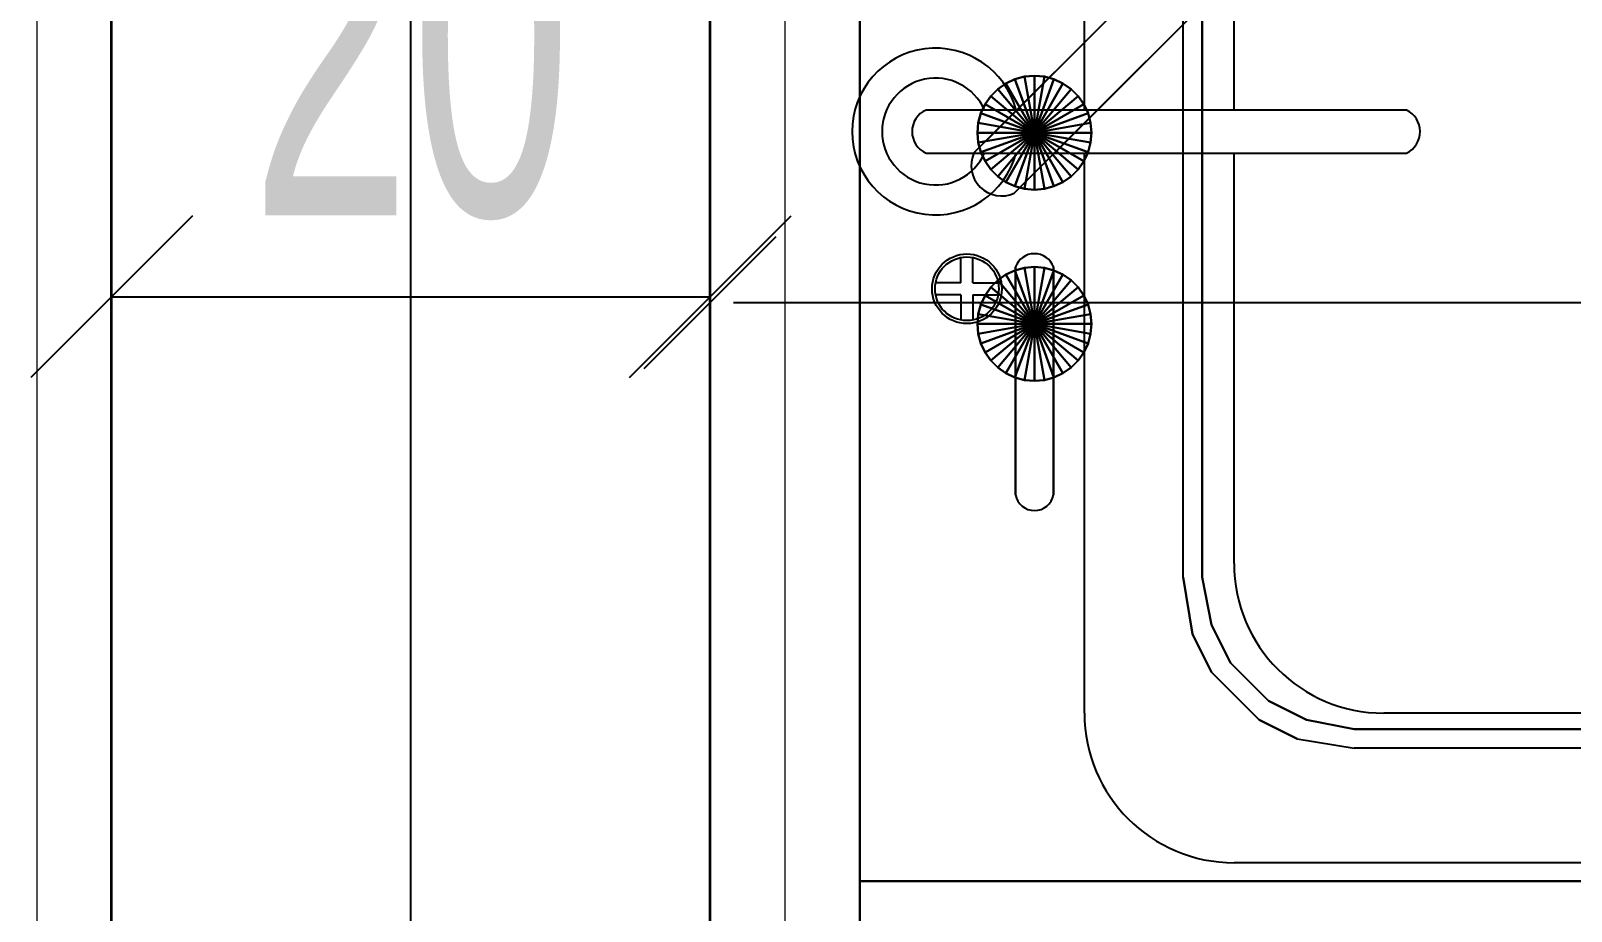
# Model space of a CAD drawing. Header units: inches. Extents: x -7543 to -822, y 102837 to 190349.
# Drawn here: x -834.0533 to -834.04301, y 102837.0138 to 102837.01969 of the extents above; entities that cross this region are included whole.
import ezdxf

# ---------------------------------------------------------------- set-up
doc = ezdxf.new("R2010")
doc.units = ezdxf.units.IN
doc.header["$MEASUREMENT"] = 0
doc.linetypes.add('__ZG_T_P__9', pattern=[22, 1, -10, 1, -10])
doc.linetypes.add('DASHDOTX2', pattern=[2, 1, -0.5, 0, -0.5])
doc.layers.get('0').update_dxf_attribs({"lineweight": 25})
doc.layers.get('Defpoints').update_dxf_attribs({"lineweight": 25})
for name, color, linetype, lineweight in [('AKS', 1, 'Continuous', 25), ('ICOL', 55, 'Continuous', 25), ('İZ DÜŞÜM', 253, 'Continuous', 20), ('SIVA', 150, 'Continuous', 15)]:
    doc.layers.add(name, color=color, linetype=linetype, lineweight=lineweight)
doc.layers.add('DUVAR', color=7, linetype='Continuous', lineweight=35, true_color=0xfc4642)
doc.layers.add('TEFRİŞ', color=7, linetype='Continuous', lineweight=25, true_color=0x78462c)
doc.styles.add('OLCU', font='tromand.shx', dxfattribs={"width": 0.6, "height": 12})

# ---------------------------------------------------------------- blocks, each defined once
blk = doc.blocks.new('D')
at = {"layer": 'ICOL'}
for p, q in [((2.828427124746668, 2.828427124748032), (-2.82842712474303, -2.828427124744394)), ((0, 3.000000000002046), (0, -25))]:
    blk.add_line(p, q, dxfattribs=at)
blk = doc.blocks.new('_Oblique')
at = {"color": 0, "linetype": 'ByBlock', "lineweight": -2}
blk.add_line((-0.5, -0.5), (0.5, 0.5), dxfattribs=at)

msp = doc.modelspace()

# ---------------------------------------------------------------- linework, layer by layer
at = {"layer": 'AKS', "linetype": 'DASHDOTX2', "ltscale": 10}
msp.add_line((-834.0507611994152, 102836.7345203941), (-834.0507611994152, 102837.2416375468), dxfattribs=at)
at = {"layer": 'Defpoints', "color": 6}
msp.add_line((-834.0527611648581, 102837.1276839999), (-834.0527611648581, 102836.7776839999), dxfattribs=at)
at = {"layer": 'Defpoints', "color": 3}
msp.add_line((-834.0487611994156, 102836.9756839999), (-834.0487611994156, 102837.053184434), dxfattribs=at)
at = {"layer": 'DUVAR'}
for p, q in [((-834.052761199416, 102836.9756839999), (-834.0527611648577, 102837.0936839998)), ((-834.0487611994156, 102836.9756839999), (-834.0487611994156, 102837.053184434))]:
    msp.add_line(p, q, dxfattribs=at)
at = {"layer": 'ICOL'}
for p, q in [((-834.0462611994157, 102837.0191604804), (-834.0462611994157, 102837.0231287932)), ((-834.0452611994157, 102837.0191604804), (-834.0452611994157, 102837.0221287932)), ((-834.0441093049781, 102837.0191604804), (-834.0473192686252, 102837.0191604804)), ((-834.0473192686252, 102837.0188724689), (-834.0472911591853, 102837.0188724689)), ((-834.0472911591853, 102837.0188724689), (-834.0441093049781, 102837.0188724689)), ((-834.0462611994157, 102837.0151287932), (-834.0462611994157, 102837.0188724689)), ((-834.0452611994157, 102837.0161287932), (-834.0452611994157, 102837.0188724689)), ((-834.0470864614715, 102837.0180054531), (-834.0470864614715, 102837.0181783457)), ((-834.0470064614715, 102837.0180054531), (-834.0470064614715, 102837.0181783457)), ((-834.0470864614715, 102837.0180054531), (-834.0472593540819, 102837.0180054531)), ((-834.0470064614715, 102837.0180054531), (-834.0468335688611, 102837.0180054531)), ((-834.0527611994156, 102837.0179124275), (-834.0487611994156, 102837.0179124275)), ((-834.0486051994156, 102837.01787357), (-833.8444171994153, 102837.01787357)), ((-834.0470864614715, 102837.0179254531), (-834.0472593540819, 102837.0179254531)), ((-834.0470864614715, 102837.0179254531), (-834.0470864614715, 102837.0177525605)), ((-834.0470064614715, 102837.0179254531), (-834.0468335688611, 102837.0179254531)), ((-834.0470064614715, 102837.0179254531), (-834.0470064614715, 102837.0177525605)), ((-834.0407611994157, 102837.0151287932), (-834.0442611994156, 102837.0151287932)), ((-834.0397611994156, 102837.0141287932), (-834.0452611994157, 102837.0141287932))]:
    msp.add_line(p, q, dxfattribs=at)
at = {"layer": 'ICOL', "color": 53}
for p, q in [((-834.0527611994156, 102837.0148077694), (-834.0527611994156, 102837.0187524275)), ((-834.0487611994156, 102837.0148077694), (-834.0487611994156, 102837.0187524275))]:
    msp.add_line(p, q, dxfattribs=at)
at = {"layer": 'ICOL'}
for radius in [0.0002328926104400307, 0.0002128926104400307]:
    msp.add_circle((-834.0470464614715, 102837.0179654531), radius, dxfattribs=at)
for centre, radius, start, end in [((-834.0472559256989, 102837.0190164746), 0.0005573212640507711, 14.97450604901341, 345.0254939509866), ((-834.0472559256989, 102837.0190164746), 0.0003573212640507711, 23.76680709013854, 336.2331929098614), ((-834.0472559256989, 102837.0190164746), 0.0001573212640507711, 113.7429605390384, 246.2570394609616), ((-834.0441790728923, 102837.0190164746), 0.0001600162981887778, 295.8492641893041, 64.15073580835117), ((-834.0442611994156, 102837.0161287932), 0.001, 180, 270), ((-834.0452611994156, 102837.0151287932), 0.001, 180, 270)]:
    msp.add_arc(centre, radius, start, end, dxfattribs=at)
at = {"layer": 'İZ DÜŞÜM', "linetype": '__ZG_T_P__9'}
for p, q in [((-834.052761199414, 102837.1276839999), (-834.052761199414, 102836.7776839999)), ((-834.0527611994144, 102837.1276839999), (-834.0527611994144, 102836.7776839999))]:
    msp.add_line(p, q, dxfattribs=at)
at = {"layer": 'SIVA'}
for p, q in [((-834.0532611994159, 102837.0981838212), (-834.0532611994159, 102836.9701839999)), ((-834.048261199416, 102836.9761838212), (-834.048261199416, 102837.052684434))]:
    msp.add_line(p, q, dxfattribs=at)
at = {"layer": 'TEFRİŞ'}
for p, q in [((-834.0456021994156, 102837.0160365963, -0.004190999999999999), (-834.0456021994156, 102837.0219725963, -0.004190999999999999)), ((-834.0456021994156, 102837.0160365963, -0.004190999999999999), (-834.0455386994156, 102837.0156555963, -0.004190999999999999)), ((-834.0454751994156, 102837.0160365963, -0.004190999999999999), (-834.0454116994156, 102837.0157190963, -0.004190999999999999)), ((-834.0454116994156, 102837.0157190963, -0.004190999999999999), (-834.0452846994157, 102837.0154650963, -0.004190999999999999)), ((-834.0455386994156, 102837.0156555963, -0.004190999999999999), (-834.0454116994156, 102837.0154015963, -0.004190999999999999)), ((-834.0452846994157, 102837.0154650963, -0.004190999999999999), (-834.0450306994156, 102837.0152110963, -0.004190999999999999)), ((-834.0454116994156, 102837.0154015963, -0.004190999999999999), (-834.0450941994156, 102837.0150840963, -0.004190999999999999)), ((-834.0450306994156, 102837.0152110963, -0.004190999999999999), (-834.0447766994156, 102837.0150840963, -0.004190999999999999)), ((-834.0450941994156, 102837.0150840963, -0.004190999999999999), (-834.0448401994156, 102837.0149570963, -0.004190999999999999)), ((-834.0447766994156, 102837.0150840963, -0.004190999999999999), (-834.0444591994157, 102837.0150205963, -0.004190999999999999)), ((-834.0448401994156, 102837.0149570963, -0.004190999999999999), (-834.0444591994157, 102837.0148935963, -0.004190999999999999))]:
    msp.add_line(p, q, dxfattribs=at)
for centre, radius, start, end in [((-834.0468142706925, 102837.018789525, 0.0005079999999999999), 0.0002033753728859917, 155.4898186755772, 294.5101812948126), ((-834.0465951994156, 102837.0180644427, 0.0007620000000000005), 0.000135471253029605, 20.36935995322395, 159.6306400467761), ((-834.0465951994156, 102837.0166124492, 0.0007620000000000005), 0.0001294089238967639, 191.0724330363186, 348.9275669636814)]:
    msp.add_arc(centre, radius, start, end, dxfattribs=at)
for points in [[(-834.0477611994156, 102837.0240045963, -0.000127000000000001), (-834.0477611994156, 102837.0140045963, -0.000127000000000001), (-834.0477611994156, 102837.0140045963), (-834.0477611994156, 102837.0240045963)], [(-834.0454751994156, 102837.0219725963, -0.004190999999999999), (-834.0454751994156, 102837.0160365963, -0.004190999999999999), (-834.0454751994156, 102837.0160365963, -0.000127000000000001), (-834.0454751994156, 102837.0219725963, -0.000127000000000001)], [(-834.0466400994156, 102837.0192330963, 0.00127), (-834.0468196994157, 102837.0190534963, 0.000889), (-834.0439909194156, 102837.0218822763, 0.000889), (-834.0439909194156, 102837.0218822763, 0.00127)], [(-834.0463706994157, 102837.0189636963, 0.00127), (-834.0465502994157, 102837.0187840963, 0.000889), (-834.0437215194156, 102837.0216128763, 0.000889), (-834.0437215194156, 102837.0216128763, 0.00127)], [(-834.0468196994157, 102837.0190534963, 0.000889), (-834.0464604994156, 102837.0194127163, 0.000889), (-834.0464604994156, 102837.0194127163, 0.0005079999999999999), (-834.0469993194156, 102837.0188738963, 0.0005079999999999999)], [(-834.0467254994156, 102837.0193666163), (-834.0466613594156, 102837.0193838163), (-834.0466613594156, 102837.0193838163, 0.0005079999999999999), (-834.0467254994156, 102837.0193666163, 0.0005079999999999999)], [(-834.0465951994156, 102837.0190085963), (-834.0467254994156, 102837.0193666163), (-834.0466613594156, 102837.0193838163), (-834.0465951994156, 102837.0190085963)], [(-834.0465951994156, 102837.0190085963, 0.0005079999999999999), (-834.0467254994156, 102837.0193666163, 0.0005079999999999999), (-834.0466613594156, 102837.0193838163, 0.0005079999999999999), (-834.0465951994156, 102837.0190085963, 0.0005079999999999999)], [(-834.0466613594156, 102837.0193838163), (-834.0465951994156, 102837.0193895963), (-834.0465951994156, 102837.0193895963, 0.0005079999999999999), (-834.0466613594156, 102837.0193838163, 0.0005079999999999999)], [(-834.0465951994156, 102837.0190085963), (-834.0466613594156, 102837.0193838163), (-834.0465951994156, 102837.0193895963), (-834.0465951994156, 102837.0190085963)], [(-834.0465951994156, 102837.0190085963, 0.0005079999999999999), (-834.0466613594156, 102837.0193838163, 0.0005079999999999999), (-834.0465951994156, 102837.0193895963, 0.0005079999999999999), (-834.0465951994156, 102837.0190085963, 0.0005079999999999999)], [(-834.0465951994156, 102837.0193895963), (-834.0465290394156, 102837.0193838163), (-834.0465290394156, 102837.0193838163, 0.0005079999999999999), (-834.0465951994156, 102837.0193895963, 0.0005079999999999999)], [(-834.0465951994156, 102837.0190085963), (-834.0465951994156, 102837.0193895963), (-834.0465290394156, 102837.0193838163), (-834.0465951994156, 102837.0190085963)], [(-834.0465951994156, 102837.0190085963, 0.0005079999999999999), (-834.0465951994156, 102837.0193895963, 0.0005079999999999999), (-834.0465290394156, 102837.0193838163, 0.0005079999999999999), (-834.0465951994156, 102837.0190085963, 0.0005079999999999999)], [(-834.0465951994156, 102837.0190085963), (-834.0465290394156, 102837.0193838163), (-834.0464648994157, 102837.0193666163), (-834.0465951994156, 102837.0190085963)], [(-834.0465951994156, 102837.0190085963, 0.0005079999999999999), (-834.0465290394156, 102837.0193838163, 0.0005079999999999999), (-834.0464648994157, 102837.0193666163, 0.0005079999999999999), (-834.0465951994156, 102837.0190085963, 0.0005079999999999999)], [(-834.0465290394156, 102837.0193838163), (-834.0464648994157, 102837.0193666163), (-834.0464648994157, 102837.0193666163, 0.0005079999999999999), (-834.0465290394156, 102837.0193838163, 0.0005079999999999999)], [(-834.0468870594157, 102837.0192534963), (-834.0468400994156, 102837.0193004563), (-834.0468400994156, 102837.0193004563, 0.0005079999999999999), (-834.0468870594157, 102837.0192534963, 0.0005079999999999999)], [(-834.0465951994156, 102837.0190085963), (-834.0468870594157, 102837.0192534963), (-834.0468400994156, 102837.0193004563), (-834.0465951994156, 102837.0190085963)], [(-834.0465951994156, 102837.0190085963, 0.0005079999999999999), (-834.0468870594157, 102837.0192534963, 0.0005079999999999999), (-834.0468400994156, 102837.0193004563, 0.0005079999999999999), (-834.0465951994156, 102837.0190085963, 0.0005079999999999999)], [(-834.0468400994156, 102837.0193004563), (-834.0467856994156, 102837.0193385563), (-834.0467856994156, 102837.0193385563, 0.0005079999999999999), (-834.0468400994156, 102837.0193004563, 0.0005079999999999999)], [(-834.0465951994156, 102837.0190085963), (-834.0468400994156, 102837.0193004563), (-834.0467856994156, 102837.0193385563), (-834.0465951994156, 102837.0190085963)], [(-834.0465951994156, 102837.0190085963, 0.0005079999999999999), (-834.0468400994156, 102837.0193004563, 0.0005079999999999999), (-834.0467856994156, 102837.0193385563, 0.0005079999999999999), (-834.0465951994156, 102837.0190085963, 0.0005079999999999999)], [(-834.0467856994156, 102837.0193385563), (-834.0467254994156, 102837.0193666163), (-834.0467254994156, 102837.0193666163, 0.0005079999999999999), (-834.0467856994156, 102837.0193385563, 0.0005079999999999999)], [(-834.0465951994156, 102837.0190085963), (-834.0467856994156, 102837.0193385563), (-834.0467254994156, 102837.0193666163), (-834.0465951994156, 102837.0190085963)], [(-834.0465951994156, 102837.0190085963, 0.0005079999999999999), (-834.0467856994156, 102837.0193385563, 0.0005079999999999999), (-834.0467254994156, 102837.0193666163, 0.0005079999999999999), (-834.0465951994156, 102837.0190085963, 0.0005079999999999999)], [(-834.0465951994156, 102837.0190085963), (-834.0464648994157, 102837.0193666163), (-834.0464046994157, 102837.0193385563), (-834.0465951994156, 102837.0190085963)], [(-834.0465951994156, 102837.0190085963, 0.0005079999999999999), (-834.0464648994157, 102837.0193666163, 0.0005079999999999999), (-834.0464046994157, 102837.0193385563, 0.0005079999999999999), (-834.0465951994156, 102837.0190085963, 0.0005079999999999999)], [(-834.0465951994156, 102837.0190085963), (-834.0464046994157, 102837.0193385563), (-834.0463502994156, 102837.0193004563), (-834.0465951994156, 102837.0190085963)], [(-834.0465951994156, 102837.0190085963, 0.0005079999999999999), (-834.0464046994157, 102837.0193385563, 0.0005079999999999999), (-834.0463502994156, 102837.0193004563, 0.0005079999999999999), (-834.0465951994156, 102837.0190085963, 0.0005079999999999999)], [(-834.0465951994156, 102837.0190085963), (-834.0463502994156, 102837.0193004563), (-834.0463033394157, 102837.0192534963), (-834.0465951994156, 102837.0190085963)], [(-834.0465951994156, 102837.0190085963, 0.0005079999999999999), (-834.0463502994156, 102837.0193004563, 0.0005079999999999999), (-834.0463033394157, 102837.0192534963, 0.0005079999999999999), (-834.0465951994156, 102837.0190085963, 0.0005079999999999999)], [(-834.0464648994157, 102837.0193666163), (-834.0464046994157, 102837.0193385563), (-834.0464046994157, 102837.0193385563, 0.0005079999999999999), (-834.0464648994157, 102837.0193666163, 0.0005079999999999999)], [(-834.0464046994157, 102837.0193385563), (-834.0463502994156, 102837.0193004563), (-834.0463502994156, 102837.0193004563, 0.0005079999999999999), (-834.0464046994157, 102837.0193385563, 0.0005079999999999999)], [(-834.0463502994156, 102837.0193004563), (-834.0463033394157, 102837.0192534963), (-834.0463033394157, 102837.0192534963, 0.0005079999999999999), (-834.0463502994156, 102837.0193004563, 0.0005079999999999999)], [(-834.0469532194156, 102837.0191388963), (-834.0469251594157, 102837.0191990963), (-834.0469251594157, 102837.0191990963, 0.0005079999999999999), (-834.0469532194156, 102837.0191388963, 0.0005079999999999999)], [(-834.0465951994156, 102837.0190085963), (-834.0469532194156, 102837.0191388963), (-834.0469251594157, 102837.0191990963), (-834.0465951994156, 102837.0190085963)], [(-834.0465951994156, 102837.0190085963, 0.0005079999999999999), (-834.0469532194156, 102837.0191388963, 0.0005079999999999999), (-834.0469251594157, 102837.0191990963, 0.0005079999999999999), (-834.0465951994156, 102837.0190085963, 0.0005079999999999999)], [(-834.0469251594157, 102837.0191990963), (-834.0468870594157, 102837.0192534963), (-834.0468870594157, 102837.0192534963, 0.0005079999999999999), (-834.0469251594157, 102837.0191990963, 0.0005079999999999999)], [(-834.0465951994156, 102837.0190085963), (-834.0469251594157, 102837.0191990963), (-834.0468870594157, 102837.0192534963), (-834.0465951994156, 102837.0190085963)], [(-834.0465951994156, 102837.0190085963, 0.0005079999999999999), (-834.0469251594157, 102837.0191990963, 0.0005079999999999999), (-834.0468870594157, 102837.0192534963, 0.0005079999999999999), (-834.0465951994156, 102837.0190085963, 0.0005079999999999999)], [(-834.0465951994156, 102837.0190085963), (-834.0463033394157, 102837.0192534963), (-834.0462652394157, 102837.0191990963), (-834.0465951994156, 102837.0190085963)], [(-834.0465951994156, 102837.0190085963, 0.0005079999999999999), (-834.0463033394157, 102837.0192534963, 0.0005079999999999999), (-834.0462652394157, 102837.0191990963, 0.0005079999999999999), (-834.0465951994156, 102837.0190085963, 0.0005079999999999999)], [(-834.0465951994156, 102837.0190085963), (-834.0462652394157, 102837.0191990963), (-834.0462371794156, 102837.0191388963), (-834.0465951994156, 102837.0190085963)], [(-834.0465951994156, 102837.0190085963, 0.0005079999999999999), (-834.0462652394157, 102837.0191990963, 0.0005079999999999999), (-834.0462371794156, 102837.0191388963, 0.0005079999999999999), (-834.0465951994156, 102837.0190085963, 0.0005079999999999999)], [(-834.0463033394157, 102837.0192534963), (-834.0462652394157, 102837.0191990963), (-834.0462652394157, 102837.0191990963, 0.0005079999999999999), (-834.0463033394157, 102837.0192534963, 0.0005079999999999999)], [(-834.0462652394157, 102837.0191990963), (-834.0462371794156, 102837.0191388963), (-834.0462371794156, 102837.0191388963, 0.0005079999999999999), (-834.0462652394157, 102837.0191990963, 0.0005079999999999999)], [(-834.0469761994157, 102837.0190085963), (-834.0469704194156, 102837.0190747563), (-834.0469704194156, 102837.0190747563, 0.0005079999999999999), (-834.0469761994157, 102837.0190085963, 0.0005079999999999999)], [(-834.0465951994156, 102837.0190085963), (-834.0469761994157, 102837.0190085963), (-834.0469704194156, 102837.0190747563), (-834.0465951994156, 102837.0190085963)], [(-834.0465951994156, 102837.0190085963, 0.0005079999999999999), (-834.0469761994157, 102837.0190085963, 0.0005079999999999999), (-834.0469704194156, 102837.0190747563, 0.0005079999999999999), (-834.0465951994156, 102837.0190085963, 0.0005079999999999999)], [(-834.0469704194156, 102837.0190747563), (-834.0469532194156, 102837.0191388963), (-834.0469532194156, 102837.0191388963, 0.0005079999999999999), (-834.0469704194156, 102837.0190747563, 0.0005079999999999999)], [(-834.0465951994156, 102837.0190085963), (-834.0469704194156, 102837.0190747563), (-834.0469532194156, 102837.0191388963), (-834.0465951994156, 102837.0190085963)], [(-834.0465951994156, 102837.0190085963, 0.0005079999999999999), (-834.0469704194156, 102837.0190747563, 0.0005079999999999999), (-834.0469532194156, 102837.0191388963, 0.0005079999999999999), (-834.0465951994156, 102837.0190085963, 0.0005079999999999999)], [(-834.0465502994157, 102837.0187840963, 0.000889), (-834.0461910794156, 102837.0191432963, 0.000889), (-834.0461910794156, 102837.0191432963, 0.0005079999999999999), (-834.0467298994156, 102837.0186044763, 0.0005079999999999999)], [(-834.0465951994156, 102837.0190085963), (-834.0462371794156, 102837.0191388963), (-834.0462199794156, 102837.0190747563), (-834.0465951994156, 102837.0190085963)], [(-834.0465951994156, 102837.0190085963, 0.0005079999999999999), (-834.0462371794156, 102837.0191388963, 0.0005079999999999999), (-834.0462199794156, 102837.0190747563, 0.0005079999999999999), (-834.0465951994156, 102837.0190085963, 0.0005079999999999999)], [(-834.0465951994156, 102837.0190085963), (-834.0462199794156, 102837.0190747563), (-834.0462141994157, 102837.0190085963), (-834.0465951994156, 102837.0190085963)], [(-834.0465951994156, 102837.0190085963, 0.0005079999999999999), (-834.0462199794156, 102837.0190747563, 0.0005079999999999999), (-834.0462141994157, 102837.0190085963, 0.0005079999999999999), (-834.0465951994156, 102837.0190085963, 0.0005079999999999999)], [(-834.0462371794156, 102837.0191388963), (-834.0462199794156, 102837.0190747563), (-834.0462199794156, 102837.0190747563, 0.0005079999999999999), (-834.0462371794156, 102837.0191388963, 0.0005079999999999999)], [(-834.0462199794156, 102837.0190747563), (-834.0462141994157, 102837.0190085963), (-834.0462141994157, 102837.0190085963, 0.0005079999999999999), (-834.0462199794156, 102837.0190747563, 0.0005079999999999999)], [(-834.0469704194156, 102837.0189424363), (-834.0469761994157, 102837.0190085963), (-834.0469761994157, 102837.0190085963, 0.0005079999999999999), (-834.0469704194156, 102837.0189424363, 0.0005079999999999999)], [(-834.0465951994156, 102837.0190085963), (-834.0469704194156, 102837.0189424363), (-834.0469761994157, 102837.0190085963), (-834.0465951994156, 102837.0190085963)], [(-834.0465951994156, 102837.0190085963, 0.0005079999999999999), (-834.0469704194156, 102837.0189424363, 0.0005079999999999999), (-834.0469761994157, 102837.0190085963, 0.0005079999999999999), (-834.0465951994156, 102837.0190085963, 0.0005079999999999999)], [(-834.0465951994156, 102837.0190085963), (-834.0469532194156, 102837.0188782963), (-834.0469704194156, 102837.0189424363), (-834.0465951994156, 102837.0190085963)], [(-834.0465951994156, 102837.0190085963, 0.0005079999999999999), (-834.0469532194156, 102837.0188782963, 0.0005079999999999999), (-834.0469704194156, 102837.0189424363, 0.0005079999999999999), (-834.0465951994156, 102837.0190085963, 0.0005079999999999999)], [(-834.0465951994156, 102837.0190085963), (-834.0469251594157, 102837.0188180963), (-834.0469532194156, 102837.0188782963), (-834.0465951994156, 102837.0190085963)], [(-834.0465951994156, 102837.0190085963, 0.0005079999999999999), (-834.0469251594157, 102837.0188180963, 0.0005079999999999999), (-834.0469532194156, 102837.0188782963, 0.0005079999999999999), (-834.0465951994156, 102837.0190085963, 0.0005079999999999999)], [(-834.0465951994156, 102837.0190085963), (-834.0468870594157, 102837.0187636963), (-834.0469251594157, 102837.0188180963), (-834.0465951994156, 102837.0190085963)], [(-834.0465951994156, 102837.0190085963, 0.0005079999999999999), (-834.0468870594157, 102837.0187636963, 0.0005079999999999999), (-834.0469251594157, 102837.0188180963, 0.0005079999999999999), (-834.0465951994156, 102837.0190085963, 0.0005079999999999999)], [(-834.0465951994156, 102837.0190085963), (-834.0468400994156, 102837.0187167363), (-834.0468870594157, 102837.0187636963), (-834.0465951994156, 102837.0190085963)], [(-834.0465951994156, 102837.0190085963, 0.0005079999999999999), (-834.0468400994156, 102837.0187167363, 0.0005079999999999999), (-834.0468870594157, 102837.0187636963, 0.0005079999999999999), (-834.0465951994156, 102837.0190085963, 0.0005079999999999999)], [(-834.0465951994156, 102837.0190085963), (-834.0467856994156, 102837.0186786363), (-834.0468400994156, 102837.0187167363), (-834.0465951994156, 102837.0190085963)], [(-834.0465951994156, 102837.0190085963, 0.0005079999999999999), (-834.0467856994156, 102837.0186786363, 0.0005079999999999999), (-834.0468400994156, 102837.0187167363, 0.0005079999999999999), (-834.0465951994156, 102837.0190085963, 0.0005079999999999999)], [(-834.0465951994156, 102837.0190085963), (-834.0467254994156, 102837.0186505763), (-834.0467856994156, 102837.0186786363), (-834.0465951994156, 102837.0190085963)], [(-834.0465951994156, 102837.0190085963, 0.0005079999999999999), (-834.0467254994156, 102837.0186505763, 0.0005079999999999999), (-834.0467856994156, 102837.0186786363, 0.0005079999999999999), (-834.0465951994156, 102837.0190085963, 0.0005079999999999999)], [(-834.0465951994156, 102837.0190085963), (-834.0466613594156, 102837.0186333763), (-834.0467254994156, 102837.0186505763), (-834.0465951994156, 102837.0190085963)], [(-834.0465951994156, 102837.0190085963, 0.0005079999999999999), (-834.0466613594156, 102837.0186333763, 0.0005079999999999999), (-834.0467254994156, 102837.0186505763, 0.0005079999999999999), (-834.0465951994156, 102837.0190085963, 0.0005079999999999999)], [(-834.0465951994156, 102837.0190085963), (-834.0465951994156, 102837.0186275963), (-834.0466613594156, 102837.0186333763), (-834.0465951994156, 102837.0190085963)], [(-834.0465951994156, 102837.0190085963, 0.0005079999999999999), (-834.0465951994156, 102837.0186275963, 0.0005079999999999999), (-834.0466613594156, 102837.0186333763, 0.0005079999999999999), (-834.0465951994156, 102837.0190085963, 0.0005079999999999999)], [(-834.0465951994156, 102837.0190085963), (-834.0462141994157, 102837.0190085963), (-834.0462199794156, 102837.0189424363), (-834.0465951994156, 102837.0190085963)], [(-834.0465951994156, 102837.0190085963, 0.0005079999999999999), (-834.0462141994157, 102837.0190085963, 0.0005079999999999999), (-834.0462199794156, 102837.0189424363, 0.0005079999999999999), (-834.0465951994156, 102837.0190085963, 0.0005079999999999999)], [(-834.0465951994156, 102837.0190085963), (-834.0462199794156, 102837.0189424363), (-834.0462371794156, 102837.0188782963), (-834.0465951994156, 102837.0190085963)], [(-834.0465951994156, 102837.0190085963, 0.0005079999999999999), (-834.0462199794156, 102837.0189424363, 0.0005079999999999999), (-834.0462371794156, 102837.0188782963, 0.0005079999999999999), (-834.0465951994156, 102837.0190085963, 0.0005079999999999999)], [(-834.0465951994156, 102837.0190085963), (-834.0462371794156, 102837.0188782963), (-834.0462652394157, 102837.0188180963), (-834.0465951994156, 102837.0190085963)], [(-834.0465951994156, 102837.0190085963, 0.0005079999999999999), (-834.0462371794156, 102837.0188782963, 0.0005079999999999999), (-834.0462652394157, 102837.0188180963, 0.0005079999999999999), (-834.0465951994156, 102837.0190085963, 0.0005079999999999999)], [(-834.0465951994156, 102837.0190085963), (-834.0462652394157, 102837.0188180963), (-834.0463033394157, 102837.0187636963), (-834.0465951994156, 102837.0190085963)], [(-834.0465951994156, 102837.0190085963, 0.0005079999999999999), (-834.0462652394157, 102837.0188180963, 0.0005079999999999999), (-834.0463033394157, 102837.0187636963, 0.0005079999999999999), (-834.0465951994156, 102837.0190085963, 0.0005079999999999999)], [(-834.0465951994156, 102837.0190085963), (-834.0463033394157, 102837.0187636963), (-834.0463502994156, 102837.0187167363), (-834.0465951994156, 102837.0190085963)], [(-834.0465951994156, 102837.0190085963, 0.0005079999999999999), (-834.0463033394157, 102837.0187636963, 0.0005079999999999999), (-834.0463502994156, 102837.0187167363, 0.0005079999999999999), (-834.0465951994156, 102837.0190085963, 0.0005079999999999999)], [(-834.0465951994156, 102837.0190085963), (-834.0463502994156, 102837.0187167363), (-834.0464046994157, 102837.0186786363), (-834.0465951994156, 102837.0190085963)], [(-834.0465951994156, 102837.0190085963, 0.0005079999999999999), (-834.0463502994156, 102837.0187167363, 0.0005079999999999999), (-834.0464046994157, 102837.0186786363, 0.0005079999999999999), (-834.0465951994156, 102837.0190085963, 0.0005079999999999999)], [(-834.0465951994156, 102837.0190085963), (-834.0464046994157, 102837.0186786363), (-834.0464648994157, 102837.0186505763), (-834.0465951994156, 102837.0190085963)], [(-834.0465951994156, 102837.0190085963, 0.0005079999999999999), (-834.0464046994157, 102837.0186786363, 0.0005079999999999999), (-834.0464648994157, 102837.0186505763, 0.0005079999999999999), (-834.0465951994156, 102837.0190085963, 0.0005079999999999999)], [(-834.0465951994156, 102837.0190085963), (-834.0464648994157, 102837.0186505763), (-834.0465290394156, 102837.0186333763), (-834.0465951994156, 102837.0190085963)], [(-834.0465951994156, 102837.0190085963, 0.0005079999999999999), (-834.0464648994157, 102837.0186505763, 0.0005079999999999999), (-834.0465290394156, 102837.0186333763, 0.0005079999999999999), (-834.0465951994156, 102837.0190085963, 0.0005079999999999999)], [(-834.0465951994156, 102837.0190085963), (-834.0465290394156, 102837.0186333763), (-834.0465951994156, 102837.0186275963), (-834.0465951994156, 102837.0190085963)], [(-834.0462141994157, 102837.0190085963), (-834.0462199794156, 102837.0189424363), (-834.0462199794156, 102837.0189424363, 0.0005079999999999999), (-834.0462141994157, 102837.0190085963, 0.0005079999999999999)], [(-834.0469532194156, 102837.0188782963), (-834.0469704194156, 102837.0189424363), (-834.0469704194156, 102837.0189424363, 0.0005079999999999999), (-834.0469532194156, 102837.0188782963, 0.0005079999999999999)], [(-834.0469251594157, 102837.0188180963), (-834.0469532194156, 102837.0188782963), (-834.0469532194156, 102837.0188782963, 0.0005079999999999999), (-834.0469251594157, 102837.0188180963, 0.0005079999999999999)], [(-834.0462371794156, 102837.0188782963), (-834.0462652394157, 102837.0188180963), (-834.0462652394157, 102837.0188180963, 0.0005079999999999999), (-834.0462371794156, 102837.0188782963, 0.0005079999999999999)], [(-834.0462199794156, 102837.0189424363), (-834.0462371794156, 102837.0188782963), (-834.0462371794156, 102837.0188782963, 0.0005079999999999999), (-834.0462199794156, 102837.0189424363, 0.0005079999999999999)], [(-834.0468870594157, 102837.0187636963), (-834.0469251594157, 102837.0188180963), (-834.0469251594157, 102837.0188180963, 0.0005079999999999999), (-834.0468870594157, 102837.0187636963, 0.0005079999999999999)], [(-834.0468400994156, 102837.0187167363), (-834.0468870594157, 102837.0187636963), (-834.0468870594157, 102837.0187636963, 0.0005079999999999999), (-834.0468400994156, 102837.0187167363, 0.0005079999999999999)], [(-834.0463033394157, 102837.0187636963), (-834.0463502994156, 102837.0187167363), (-834.0463502994156, 102837.0187167363, 0.0005079999999999999), (-834.0463033394157, 102837.0187636963, 0.0005079999999999999)], [(-834.0462652394157, 102837.0188180963), (-834.0463033394157, 102837.0187636963), (-834.0463033394157, 102837.0187636963, 0.0005079999999999999), (-834.0462652394157, 102837.0188180963, 0.0005079999999999999)], [(-834.0467856994156, 102837.0186786363), (-834.0468400994156, 102837.0187167363), (-834.0468400994156, 102837.0187167363, 0.0005079999999999999), (-834.0467856994156, 102837.0186786363, 0.0005079999999999999)], [(-834.0467254994156, 102837.0186505763), (-834.0467856994156, 102837.0186786363), (-834.0467856994156, 102837.0186786363, 0.0005079999999999999), (-834.0467254994156, 102837.0186505763, 0.0005079999999999999)], [(-834.0466613594156, 102837.0186333763), (-834.0467254994156, 102837.0186505763), (-834.0467254994156, 102837.0186505763, 0.0005079999999999999), (-834.0466613594156, 102837.0186333763, 0.0005079999999999999)], [(-834.0464648994157, 102837.0186505763), (-834.0465290394156, 102837.0186333763), (-834.0465290394156, 102837.0186333763, 0.0005079999999999999), (-834.0464648994157, 102837.0186505763, 0.0005079999999999999)], [(-834.0464046994157, 102837.0186786363), (-834.0464648994157, 102837.0186505763), (-834.0464648994157, 102837.0186505763, 0.0005079999999999999), (-834.0464046994157, 102837.0186786363, 0.0005079999999999999)], [(-834.0463502994156, 102837.0187167363), (-834.0464046994157, 102837.0186786363), (-834.0464046994157, 102837.0186786363, 0.0005079999999999999), (-834.0463502994156, 102837.0187167363, 0.0005079999999999999)], [(-834.0465951994156, 102837.0186275963), (-834.0466613594156, 102837.0186333763), (-834.0466613594156, 102837.0186333763, 0.0005079999999999999), (-834.0465951994156, 102837.0186275963, 0.0005079999999999999)], [(-834.0465290394156, 102837.0186333763), (-834.0465951994156, 102837.0186275963), (-834.0465951994156, 102837.0186275963, 0.0005079999999999999), (-834.0465290394156, 102837.0186333763, 0.0005079999999999999)], [(-834.0465290394156, 102837.0186333763), (-834.0465951994156, 102837.0186275963), (-834.0465951994156, 102837.0186275963, 0.0005079999999999999), (-834.0465290394156, 102837.0186333763, 0.0005079999999999999)], [(-834.0468400994156, 102837.0180224563), (-834.0467856994156, 102837.0180605563), (-834.0467856994156, 102837.0180605563, 0.0005079999999999999), (-834.0468400994156, 102837.0180224563, 0.0005079999999999999)], [(-834.0465951994156, 102837.0177305963), (-834.0468400994156, 102837.0180224563), (-834.0467856994156, 102837.0180605563), (-834.0465951994156, 102837.0177305963)], [(-834.0465951994156, 102837.0177305963, 0.0005079999999999999), (-834.0468400994156, 102837.0180224563, 0.0005079999999999999), (-834.0467856994156, 102837.0180605563, 0.0005079999999999999), (-834.0465951994156, 102837.0177305963, 0.0005079999999999999)], [(-834.0467856994156, 102837.0180605563), (-834.0467254994156, 102837.0180886163), (-834.0467254994156, 102837.0180886163, 0.0005079999999999999), (-834.0467856994156, 102837.0180605563, 0.0005079999999999999)], [(-834.0465951994156, 102837.0177305963), (-834.0467856994156, 102837.0180605563), (-834.0467254994156, 102837.0180886163), (-834.0465951994156, 102837.0177305963)], [(-834.0465951994156, 102837.0177305963, 0.0005079999999999999), (-834.0467856994156, 102837.0180605563, 0.0005079999999999999), (-834.0467254994156, 102837.0180886163, 0.0005079999999999999), (-834.0465951994156, 102837.0177305963, 0.0005079999999999999)], [(-834.0467254994156, 102837.0180886163), (-834.0466613594156, 102837.0181058163), (-834.0466613594156, 102837.0181058163, 0.0005079999999999999), (-834.0467254994156, 102837.0180886163, 0.0005079999999999999)], [(-834.0465951994156, 102837.0177305963), (-834.0467254994156, 102837.0180886163), (-834.0466613594156, 102837.0181058163), (-834.0465951994156, 102837.0177305963)], [(-834.0465951994156, 102837.0177305963, 0.0005079999999999999), (-834.0467254994156, 102837.0180886163, 0.0005079999999999999), (-834.0466613594156, 102837.0181058163, 0.0005079999999999999), (-834.0465951994156, 102837.0177305963, 0.0005079999999999999)], [(-834.0467221994156, 102837.0165875963, 0.0007620000000000005), (-834.0467221994156, 102837.0181115963, 0.0007620000000000005), (-834.0467221994156, 102837.0181115963, 0.0005079999999999999), (-834.0467221994156, 102837.0165875963, 0.0005079999999999999)], [(-834.0466613594156, 102837.0181058163), (-834.0465951994156, 102837.0181115963), (-834.0465951994156, 102837.0181115963, 0.0005079999999999999), (-834.0466613594156, 102837.0181058163, 0.0005079999999999999)], [(-834.0465951994156, 102837.0177305963), (-834.0466613594156, 102837.0181058163), (-834.0465951994156, 102837.0181115963), (-834.0465951994156, 102837.0177305963)], [(-834.0465951994156, 102837.0177305963, 0.0005079999999999999), (-834.0466613594156, 102837.0181058163, 0.0005079999999999999), (-834.0465951994156, 102837.0181115963, 0.0005079999999999999), (-834.0465951994156, 102837.0177305963, 0.0005079999999999999)], [(-834.0465951994156, 102837.0181115963), (-834.0465290394156, 102837.0181058163), (-834.0465290394156, 102837.0181058163, 0.0005079999999999999), (-834.0465951994156, 102837.0181115963, 0.0005079999999999999)], [(-834.0465951994156, 102837.0177305963), (-834.0465951994156, 102837.0181115963), (-834.0465290394156, 102837.0181058163), (-834.0465951994156, 102837.0177305963)], [(-834.0465951994156, 102837.0177305963, 0.0005079999999999999), (-834.0465951994156, 102837.0181115963, 0.0005079999999999999), (-834.0465290394156, 102837.0181058163, 0.0005079999999999999), (-834.0465951994156, 102837.0177305963, 0.0005079999999999999)], [(-834.0465951994156, 102837.0177305963), (-834.0465290394156, 102837.0181058163), (-834.0464648994157, 102837.0180886163), (-834.0465951994156, 102837.0177305963)], [(-834.0465951994156, 102837.0177305963, 0.0005079999999999999), (-834.0465290394156, 102837.0181058163, 0.0005079999999999999), (-834.0464648994157, 102837.0180886163, 0.0005079999999999999), (-834.0465951994156, 102837.0177305963, 0.0005079999999999999)], [(-834.0465951994156, 102837.0177305963), (-834.0464648994157, 102837.0180886163), (-834.0464046994157, 102837.0180605563), (-834.0465951994156, 102837.0177305963)], [(-834.0465951994156, 102837.0177305963, 0.0005079999999999999), (-834.0464648994157, 102837.0180886163, 0.0005079999999999999), (-834.0464046994157, 102837.0180605563, 0.0005079999999999999), (-834.0465951994156, 102837.0177305963, 0.0005079999999999999)], [(-834.0465951994156, 102837.0177305963), (-834.0464046994157, 102837.0180605563), (-834.0463502994156, 102837.0180224563), (-834.0465951994156, 102837.0177305963)], [(-834.0465951994156, 102837.0177305963, 0.0005079999999999999), (-834.0464046994157, 102837.0180605563, 0.0005079999999999999), (-834.0463502994156, 102837.0180224563, 0.0005079999999999999), (-834.0465951994156, 102837.0177305963, 0.0005079999999999999)], [(-834.0465290394156, 102837.0181058163), (-834.0464648994157, 102837.0180886163), (-834.0464648994157, 102837.0180886163, 0.0005079999999999999), (-834.0465290394156, 102837.0181058163, 0.0005079999999999999)], [(-834.0464681994156, 102837.0165875963, 0.0007620000000000005), (-834.0464681994156, 102837.0181115963, 0.0007620000000000005), (-834.0464681994156, 102837.0181115963, 0.0005079999999999999), (-834.0464681994156, 102837.0165875963, 0.0005079999999999999)], [(-834.0464648994157, 102837.0180886163), (-834.0464046994157, 102837.0180605563), (-834.0464046994157, 102837.0180605563, 0.0005079999999999999), (-834.0464648994157, 102837.0180886163, 0.0005079999999999999)], [(-834.0464046994157, 102837.0180605563), (-834.0463502994156, 102837.0180224563), (-834.0463502994156, 102837.0180224563, 0.0005079999999999999), (-834.0464046994157, 102837.0180605563, 0.0005079999999999999)], [(-834.0469251594157, 102837.0179210963), (-834.0468870594157, 102837.0179754963), (-834.0468870594157, 102837.0179754963, 0.0005079999999999999), (-834.0469251594157, 102837.0179210963, 0.0005079999999999999)], [(-834.0465951994156, 102837.0177305963), (-834.0469251594157, 102837.0179210963), (-834.0468870594157, 102837.0179754963), (-834.0465951994156, 102837.0177305963)], [(-834.0465951994156, 102837.0177305963, 0.0005079999999999999), (-834.0469251594157, 102837.0179210963, 0.0005079999999999999), (-834.0468870594157, 102837.0179754963, 0.0005079999999999999), (-834.0465951994156, 102837.0177305963, 0.0005079999999999999)], [(-834.0468870594157, 102837.0179754963), (-834.0468400994156, 102837.0180224563), (-834.0468400994156, 102837.0180224563, 0.0005079999999999999), (-834.0468870594157, 102837.0179754963, 0.0005079999999999999)], [(-834.0465951994156, 102837.0177305963), (-834.0468870594157, 102837.0179754963), (-834.0468400994156, 102837.0180224563), (-834.0465951994156, 102837.0177305963)], [(-834.0465951994156, 102837.0177305963, 0.0005079999999999999), (-834.0468870594157, 102837.0179754963, 0.0005079999999999999), (-834.0468400994156, 102837.0180224563, 0.0005079999999999999), (-834.0465951994156, 102837.0177305963, 0.0005079999999999999)], [(-834.0465951994156, 102837.0177305963), (-834.0463502994156, 102837.0180224563), (-834.0463033394157, 102837.0179754963), (-834.0465951994156, 102837.0177305963)], [(-834.0465951994156, 102837.0177305963, 0.0005079999999999999), (-834.0463502994156, 102837.0180224563, 0.0005079999999999999), (-834.0463033394157, 102837.0179754963, 0.0005079999999999999), (-834.0465951994156, 102837.0177305963, 0.0005079999999999999)], [(-834.0465951994156, 102837.0177305963), (-834.0463033394157, 102837.0179754963), (-834.0462652394157, 102837.0179210963), (-834.0465951994156, 102837.0177305963)], [(-834.0465951994156, 102837.0177305963, 0.0005079999999999999), (-834.0463033394157, 102837.0179754963, 0.0005079999999999999), (-834.0462652394157, 102837.0179210963, 0.0005079999999999999), (-834.0465951994156, 102837.0177305963, 0.0005079999999999999)], [(-834.0463502994156, 102837.0180224563), (-834.0463033394157, 102837.0179754963), (-834.0463033394157, 102837.0179754963, 0.0005079999999999999), (-834.0463502994156, 102837.0180224563, 0.0005079999999999999)], [(-834.0463033394157, 102837.0179754963), (-834.0462652394157, 102837.0179210963), (-834.0462652394157, 102837.0179210963, 0.0005079999999999999), (-834.0463033394157, 102837.0179754963, 0.0005079999999999999)], [(-834.0469704194156, 102837.0177967563), (-834.0469532194156, 102837.0178608963), (-834.0469532194156, 102837.0178608963, 0.0005079999999999999), (-834.0469704194156, 102837.0177967563, 0.0005079999999999999)], [(-834.0465951994156, 102837.0177305963), (-834.0469704194156, 102837.0177967563), (-834.0469532194156, 102837.0178608963), (-834.0465951994156, 102837.0177305963)], [(-834.0465951994156, 102837.0177305963, 0.0005079999999999999), (-834.0469704194156, 102837.0177967563, 0.0005079999999999999), (-834.0469532194156, 102837.0178608963, 0.0005079999999999999), (-834.0465951994156, 102837.0177305963, 0.0005079999999999999)], [(-834.0469532194156, 102837.0178608963), (-834.0469251594157, 102837.0179210963), (-834.0469251594157, 102837.0179210963, 0.0005079999999999999), (-834.0469532194156, 102837.0178608963, 0.0005079999999999999)], [(-834.0465951994156, 102837.0177305963), (-834.0469532194156, 102837.0178608963), (-834.0469251594157, 102837.0179210963), (-834.0465951994156, 102837.0177305963)], [(-834.0465951994156, 102837.0177305963, 0.0005079999999999999), (-834.0469532194156, 102837.0178608963, 0.0005079999999999999), (-834.0469251594157, 102837.0179210963, 0.0005079999999999999), (-834.0465951994156, 102837.0177305963, 0.0005079999999999999)], [(-834.0465951994156, 102837.0177305963), (-834.0462652394157, 102837.0179210963), (-834.0462371794156, 102837.0178608963), (-834.0465951994156, 102837.0177305963)], [(-834.0465951994156, 102837.0177305963, 0.0005079999999999999), (-834.0462652394157, 102837.0179210963, 0.0005079999999999999), (-834.0462371794156, 102837.0178608963, 0.0005079999999999999), (-834.0465951994156, 102837.0177305963, 0.0005079999999999999)], [(-834.0465951994156, 102837.0177305963), (-834.0462371794156, 102837.0178608963), (-834.0462199794156, 102837.0177967563), (-834.0465951994156, 102837.0177305963)], [(-834.0465951994156, 102837.0177305963, 0.0005079999999999999), (-834.0462371794156, 102837.0178608963, 0.0005079999999999999), (-834.0462199794156, 102837.0177967563, 0.0005079999999999999), (-834.0465951994156, 102837.0177305963, 0.0005079999999999999)], [(-834.0462652394157, 102837.0179210963), (-834.0462371794156, 102837.0178608963), (-834.0462371794156, 102837.0178608963, 0.0005079999999999999), (-834.0462652394157, 102837.0179210963, 0.0005079999999999999)], [(-834.0462371794156, 102837.0178608963), (-834.0462199794156, 102837.0177967563), (-834.0462199794156, 102837.0177967563, 0.0005079999999999999), (-834.0462371794156, 102837.0178608963, 0.0005079999999999999)], [(-834.0469761994157, 102837.0177305963), (-834.0469704194156, 102837.0177967563), (-834.0469704194156, 102837.0177967563, 0.0005079999999999999), (-834.0469761994157, 102837.0177305963, 0.0005079999999999999)], [(-834.0465951994156, 102837.0177305963), (-834.0469761994157, 102837.0177305963), (-834.0469704194156, 102837.0177967563), (-834.0465951994156, 102837.0177305963)], [(-834.0465951994156, 102837.0177305963, 0.0005079999999999999), (-834.0469761994157, 102837.0177305963, 0.0005079999999999999), (-834.0469704194156, 102837.0177967563, 0.0005079999999999999), (-834.0465951994156, 102837.0177305963, 0.0005079999999999999)], [(-834.0469704194156, 102837.0176644363), (-834.0469761994157, 102837.0177305963), (-834.0469761994157, 102837.0177305963, 0.0005079999999999999), (-834.0469704194156, 102837.0176644363, 0.0005079999999999999)], [(-834.0465951994156, 102837.0177305963), (-834.0469704194156, 102837.0176644363), (-834.0469761994157, 102837.0177305963), (-834.0465951994156, 102837.0177305963)], [(-834.0465951994156, 102837.0177305963, 0.0005079999999999999), (-834.0469704194156, 102837.0176644363, 0.0005079999999999999), (-834.0469761994157, 102837.0177305963, 0.0005079999999999999), (-834.0465951994156, 102837.0177305963, 0.0005079999999999999)], [(-834.0465951994156, 102837.0177305963), (-834.0469532194156, 102837.0176002963), (-834.0469704194156, 102837.0176644363), (-834.0465951994156, 102837.0177305963)], [(-834.0465951994156, 102837.0177305963, 0.0005079999999999999), (-834.0469532194156, 102837.0176002963, 0.0005079999999999999), (-834.0469704194156, 102837.0176644363, 0.0005079999999999999), (-834.0465951994156, 102837.0177305963, 0.0005079999999999999)], [(-834.0465951994156, 102837.0177305963), (-834.0469251594157, 102837.0175400963), (-834.0469532194156, 102837.0176002963), (-834.0465951994156, 102837.0177305963)], [(-834.0465951994156, 102837.0177305963, 0.0005079999999999999), (-834.0469251594157, 102837.0175400963, 0.0005079999999999999), (-834.0469532194156, 102837.0176002963, 0.0005079999999999999), (-834.0465951994156, 102837.0177305963, 0.0005079999999999999)], [(-834.0465951994156, 102837.0177305963), (-834.0468870594157, 102837.0174856963), (-834.0469251594157, 102837.0175400963), (-834.0465951994156, 102837.0177305963)], [(-834.0465951994156, 102837.0177305963, 0.0005079999999999999), (-834.0468870594157, 102837.0174856963, 0.0005079999999999999), (-834.0469251594157, 102837.0175400963, 0.0005079999999999999), (-834.0465951994156, 102837.0177305963, 0.0005079999999999999)], [(-834.0465951994156, 102837.0177305963), (-834.0468400994156, 102837.0174387363), (-834.0468870594157, 102837.0174856963), (-834.0465951994156, 102837.0177305963)], [(-834.0465951994156, 102837.0177305963, 0.0005079999999999999), (-834.0468400994156, 102837.0174387363, 0.0005079999999999999), (-834.0468870594157, 102837.0174856963, 0.0005079999999999999), (-834.0465951994156, 102837.0177305963, 0.0005079999999999999)], [(-834.0465951994156, 102837.0177305963), (-834.0467856994156, 102837.0174006363), (-834.0468400994156, 102837.0174387363), (-834.0465951994156, 102837.0177305963)], [(-834.0465951994156, 102837.0177305963, 0.0005079999999999999), (-834.0467856994156, 102837.0174006363, 0.0005079999999999999), (-834.0468400994156, 102837.0174387363, 0.0005079999999999999), (-834.0465951994156, 102837.0177305963, 0.0005079999999999999)], [(-834.0465951994156, 102837.0177305963), (-834.0467254994156, 102837.0173725763), (-834.0467856994156, 102837.0174006363), (-834.0465951994156, 102837.0177305963)], [(-834.0465951994156, 102837.0177305963, 0.0005079999999999999), (-834.0467254994156, 102837.0173725763, 0.0005079999999999999), (-834.0467856994156, 102837.0174006363, 0.0005079999999999999), (-834.0465951994156, 102837.0177305963, 0.0005079999999999999)], [(-834.0465951994156, 102837.0177305963), (-834.0466613594156, 102837.0173553763), (-834.0467254994156, 102837.0173725763), (-834.0465951994156, 102837.0177305963)], [(-834.0465951994156, 102837.0177305963, 0.0005079999999999999), (-834.0466613594156, 102837.0173553763, 0.0005079999999999999), (-834.0467254994156, 102837.0173725763, 0.0005079999999999999), (-834.0465951994156, 102837.0177305963, 0.0005079999999999999)], [(-834.0465951994156, 102837.0177305963), (-834.0465951994156, 102837.0173495963), (-834.0466613594156, 102837.0173553763), (-834.0465951994156, 102837.0177305963)], [(-834.0465951994156, 102837.0177305963, 0.0005079999999999999), (-834.0465951994156, 102837.0173495963, 0.0005079999999999999), (-834.0466613594156, 102837.0173553763, 0.0005079999999999999), (-834.0465951994156, 102837.0177305963, 0.0005079999999999999)], [(-834.0465951994156, 102837.0177305963), (-834.0462199794156, 102837.0177967563), (-834.0462141994157, 102837.0177305963), (-834.0465951994156, 102837.0177305963)], [(-834.0465951994156, 102837.0177305963, 0.0005079999999999999), (-834.0462199794156, 102837.0177967563, 0.0005079999999999999), (-834.0462141994157, 102837.0177305963, 0.0005079999999999999), (-834.0465951994156, 102837.0177305963, 0.0005079999999999999)], [(-834.0465951994156, 102837.0177305963), (-834.0462141994157, 102837.0177305963), (-834.0462199794156, 102837.0176644363), (-834.0465951994156, 102837.0177305963)], [(-834.0465951994156, 102837.0177305963, 0.0005079999999999999), (-834.0462141994157, 102837.0177305963, 0.0005079999999999999), (-834.0462199794156, 102837.0176644363, 0.0005079999999999999), (-834.0465951994156, 102837.0177305963, 0.0005079999999999999)], [(-834.0465951994156, 102837.0177305963), (-834.0462199794156, 102837.0176644363), (-834.0462371794156, 102837.0176002963), (-834.0465951994156, 102837.0177305963)], [(-834.0465951994156, 102837.0177305963, 0.0005079999999999999), (-834.0462199794156, 102837.0176644363, 0.0005079999999999999), (-834.0462371794156, 102837.0176002963, 0.0005079999999999999), (-834.0465951994156, 102837.0177305963, 0.0005079999999999999)], [(-834.0465951994156, 102837.0177305963), (-834.0462371794156, 102837.0176002963), (-834.0462652394157, 102837.0175400963), (-834.0465951994156, 102837.0177305963)], [(-834.0465951994156, 102837.0177305963, 0.0005079999999999999), (-834.0462371794156, 102837.0176002963, 0.0005079999999999999), (-834.0462652394157, 102837.0175400963, 0.0005079999999999999), (-834.0465951994156, 102837.0177305963, 0.0005079999999999999)], [(-834.0465951994156, 102837.0177305963), (-834.0462652394157, 102837.0175400963), (-834.0463033394157, 102837.0174856963), (-834.0465951994156, 102837.0177305963)], [(-834.0465951994156, 102837.0177305963, 0.0005079999999999999), (-834.0462652394157, 102837.0175400963, 0.0005079999999999999), (-834.0463033394157, 102837.0174856963, 0.0005079999999999999), (-834.0465951994156, 102837.0177305963, 0.0005079999999999999)], [(-834.0465951994156, 102837.0177305963), (-834.0463033394157, 102837.0174856963), (-834.0463502994156, 102837.0174387363), (-834.0465951994156, 102837.0177305963)], [(-834.0465951994156, 102837.0177305963, 0.0005079999999999999), (-834.0463033394157, 102837.0174856963, 0.0005079999999999999), (-834.0463502994156, 102837.0174387363, 0.0005079999999999999), (-834.0465951994156, 102837.0177305963, 0.0005079999999999999)], [(-834.0465951994156, 102837.0177305963), (-834.0463502994156, 102837.0174387363), (-834.0464046994157, 102837.0174006363), (-834.0465951994156, 102837.0177305963)], [(-834.0465951994156, 102837.0177305963, 0.0005079999999999999), (-834.0463502994156, 102837.0174387363, 0.0005079999999999999), (-834.0464046994157, 102837.0174006363, 0.0005079999999999999), (-834.0465951994156, 102837.0177305963, 0.0005079999999999999)], [(-834.0465951994156, 102837.0177305963), (-834.0464046994157, 102837.0174006363), (-834.0464648994157, 102837.0173725763), (-834.0465951994156, 102837.0177305963)], [(-834.0465951994156, 102837.0177305963, 0.0005079999999999999), (-834.0464046994157, 102837.0174006363, 0.0005079999999999999), (-834.0464648994157, 102837.0173725763, 0.0005079999999999999), (-834.0465951994156, 102837.0177305963, 0.0005079999999999999)], [(-834.0465951994156, 102837.0177305963), (-834.0464648994157, 102837.0173725763), (-834.0465290394156, 102837.0173553763), (-834.0465951994156, 102837.0177305963)], [(-834.0465951994156, 102837.0177305963, 0.0005079999999999999), (-834.0464648994157, 102837.0173725763, 0.0005079999999999999), (-834.0465290394156, 102837.0173553763, 0.0005079999999999999), (-834.0465951994156, 102837.0177305963, 0.0005079999999999999)], [(-834.0465951994156, 102837.0177305963), (-834.0465290394156, 102837.0173553763), (-834.0465951994156, 102837.0173495963), (-834.0465951994156, 102837.0177305963)], [(-834.0462199794156, 102837.0177967563), (-834.0462141994157, 102837.0177305963), (-834.0462141994157, 102837.0177305963, 0.0005079999999999999), (-834.0462199794156, 102837.0177967563, 0.0005079999999999999)], [(-834.0462141994157, 102837.0177305963), (-834.0462199794156, 102837.0176644363), (-834.0462199794156, 102837.0176644363, 0.0005079999999999999), (-834.0462141994157, 102837.0177305963, 0.0005079999999999999)], [(-834.0469532194156, 102837.0176002963), (-834.0469704194156, 102837.0176644363), (-834.0469704194156, 102837.0176644363, 0.0005079999999999999), (-834.0469532194156, 102837.0176002963, 0.0005079999999999999)], [(-834.0462199794156, 102837.0176644363), (-834.0462371794156, 102837.0176002963), (-834.0462371794156, 102837.0176002963, 0.0005079999999999999), (-834.0462199794156, 102837.0176644363, 0.0005079999999999999)], [(-834.0469251594157, 102837.0175400963), (-834.0469532194156, 102837.0176002963), (-834.0469532194156, 102837.0176002963, 0.0005079999999999999), (-834.0469251594157, 102837.0175400963, 0.0005079999999999999)], [(-834.0468870594157, 102837.0174856963), (-834.0469251594157, 102837.0175400963), (-834.0469251594157, 102837.0175400963, 0.0005079999999999999), (-834.0468870594157, 102837.0174856963, 0.0005079999999999999)], [(-834.0462652394157, 102837.0175400963), (-834.0463033394157, 102837.0174856963), (-834.0463033394157, 102837.0174856963, 0.0005079999999999999), (-834.0462652394157, 102837.0175400963, 0.0005079999999999999)], [(-834.0462371794156, 102837.0176002963), (-834.0462652394157, 102837.0175400963), (-834.0462652394157, 102837.0175400963, 0.0005079999999999999), (-834.0462371794156, 102837.0176002963, 0.0005079999999999999)], [(-834.0468400994156, 102837.0174387363), (-834.0468870594157, 102837.0174856963), (-834.0468870594157, 102837.0174856963, 0.0005079999999999999), (-834.0468400994156, 102837.0174387363, 0.0005079999999999999)], [(-834.0467856994156, 102837.0174006363), (-834.0468400994156, 102837.0174387363), (-834.0468400994156, 102837.0174387363, 0.0005079999999999999), (-834.0467856994156, 102837.0174006363, 0.0005079999999999999)], [(-834.0463502994156, 102837.0174387363), (-834.0464046994157, 102837.0174006363), (-834.0464046994157, 102837.0174006363, 0.0005079999999999999), (-834.0463502994156, 102837.0174387363, 0.0005079999999999999)], [(-834.0463033394157, 102837.0174856963), (-834.0463502994156, 102837.0174387363), (-834.0463502994156, 102837.0174387363, 0.0005079999999999999), (-834.0463033394157, 102837.0174856963, 0.0005079999999999999)], [(-834.0467254994156, 102837.0173725763), (-834.0467856994156, 102837.0174006363), (-834.0467856994156, 102837.0174006363, 0.0005079999999999999), (-834.0467254994156, 102837.0173725763, 0.0005079999999999999)], [(-834.0466613594156, 102837.0173553763), (-834.0467254994156, 102837.0173725763), (-834.0467254994156, 102837.0173725763, 0.0005079999999999999), (-834.0466613594156, 102837.0173553763, 0.0005079999999999999)], [(-834.0465951994156, 102837.0173495963), (-834.0466613594156, 102837.0173553763), (-834.0466613594156, 102837.0173553763, 0.0005079999999999999), (-834.0465951994156, 102837.0173495963, 0.0005079999999999999)], [(-834.0465290394156, 102837.0173553763), (-834.0465951994156, 102837.0173495963), (-834.0465951994156, 102837.0173495963, 0.0005079999999999999), (-834.0465290394156, 102837.0173553763, 0.0005079999999999999)], [(-834.0465290394156, 102837.0173553763), (-834.0465951994156, 102837.0173495963), (-834.0465951994156, 102837.0173495963, 0.0005079999999999999), (-834.0465290394156, 102837.0173553763, 0.0005079999999999999)], [(-834.0464648994157, 102837.0173725763), (-834.0465290394156, 102837.0173553763), (-834.0465290394156, 102837.0173553763, 0.0005079999999999999), (-834.0464648994157, 102837.0173725763, 0.0005079999999999999)], [(-834.0464046994157, 102837.0174006363), (-834.0464648994157, 102837.0173725763), (-834.0464648994157, 102837.0173725763, 0.0005079999999999999), (-834.0464046994157, 102837.0174006363, 0.0005079999999999999)], [(-834.0454751994156, 102837.0160365963, -0.004190999999999999), (-834.0454116994156, 102837.0157190963, -0.004190999999999999), (-834.0454116994156, 102837.0157190963, -0.000127000000000001), (-834.0454751994156, 102837.0160365963, -0.000127000000000001)], [(-834.0454116994156, 102837.0157190963, -0.004190999999999999), (-834.0452846994157, 102837.0154650963, -0.004190999999999999), (-834.0452846994157, 102837.0154650963, -0.000127000000000001), (-834.0454116994156, 102837.0157190963, -0.000127000000000001)], [(-834.0452846994157, 102837.0154650963, -0.004190999999999999), (-834.0450306994156, 102837.0152110963, -0.004190999999999999), (-834.0450306994156, 102837.0152110963, -0.000127000000000001), (-834.0452846994157, 102837.0154650963, -0.000127000000000001)], [(-834.0450306994156, 102837.0152110963, -0.004190999999999999), (-834.0447766994156, 102837.0150840963, -0.004190999999999999), (-834.0447766994156, 102837.0150840963, -0.000127000000000001), (-834.0450306994156, 102837.0152110963, -0.000127000000000001)], [(-834.0447766994156, 102837.0150840963, -0.004190999999999999), (-834.0444591994157, 102837.0150205963, -0.004190999999999999), (-834.0444591994157, 102837.0150205963, -0.000127000000000001), (-834.0447766994156, 102837.0150840963, -0.000127000000000001)], [(-834.0444591994157, 102837.0150205963, -0.004190999999999999), (-834.0397931994156, 102837.0150205963, -0.004190999999999999), (-834.0397931994156, 102837.0150205963, -0.000127000000000001), (-834.0444591994157, 102837.0150205963, -0.000127000000000001)], [(-834.0477611994156, 102837.0140045963, -0.000127000000000001), (-834.0377611994156, 102837.0140045963, -0.000127000000000001), (-834.0377611994156, 102837.0140045963), (-834.0477611994156, 102837.0140045963)], [(-834.0477611994156, 102837.0140045963, -0.000127000000000001), (-834.0477611994156, 102837.0072045963, -0.000127000000000001), (-834.0477611994156, 102837.0072045963), (-834.0477611994156, 102837.0140045963)], [(-834.0477611994156, 102837.0140045963), (-834.0377611994156, 102837.0140045963), (-834.0377611994156, 102837.0072045963), (-834.0477611994156, 102837.0072045963)]]:
    msp.add_3dface(points, dxfattribs=at)
for points, invisible_edges in [([(-834.0456021994156, 102837.0219725963), (-834.0477611994156, 102837.0219725963), (-834.0477611994156, 102837.0160365963), (-834.0456021994156, 102837.0160365963)], 13), ([(-834.0454751994156, 102837.0219725963, -0.000127000000000001), (-834.0454751994156, 102837.0160365963, -0.000127000000000001), (-834.0456021994156, 102837.0160365963), (-834.0456021994156, 102837.0219725963)], 10), ([(-834.0456021994156, 102837.0160365963), (-834.0477611994156, 102837.0160365963), (-834.0477611994156, 102837.0154650963), (-834.0455386994156, 102837.0156555963)], 5), ([(-834.0454751994156, 102837.0160365963, -0.000127000000000001), (-834.0456021994156, 102837.0160365963), (-834.0455386994156, 102837.0156555963), (-834.0454116994156, 102837.0157190963, -0.000127000000000001)], 5), ([(-834.0455386994156, 102837.0156555963), (-834.0454116994156, 102837.0154015963), (-834.0452846994157, 102837.0154650963, -0.000127000000000001), (-834.0454116994156, 102837.0157190963, -0.000127000000000001)], 10), ([(-834.0454116994156, 102837.0154015963), (-834.0455386994156, 102837.0156555963), (-834.0477611994156, 102837.0154650963), (-834.0477611994156, 102837.0140045963)], 10), ([(-834.0454116994156, 102837.0154015963), (-834.0450941994156, 102837.0150840963), (-834.0450306994156, 102837.0152110963, -0.000127000000000001), (-834.0452846994157, 102837.0154650963, -0.000127000000000001)], 10), ([(-834.0450941994156, 102837.0150840963), (-834.0454116994156, 102837.0154015963), (-834.0477611994156, 102837.0140045963), (-834.0462371994156, 102837.0140045963)], 10), ([(-834.0450306994156, 102837.0152110963, -0.000127000000000001), (-834.0450941994156, 102837.0150840963), (-834.0448401994156, 102837.0149570963), (-834.0447766994156, 102837.0150840963, -0.000127000000000001)], 5), ([(-834.0448401994156, 102837.0149570963), (-834.0450941994156, 102837.0150840963), (-834.0462371994156, 102837.0140045963), (-834.0451576994157, 102837.0140045963)], 10), ([(-834.0447766994156, 102837.0150840963, -0.000127000000000001), (-834.0448401994156, 102837.0149570963), (-834.0444591994157, 102837.0148935963), (-834.0444591994157, 102837.0150205963, -0.000127000000000001)], 5), ([(-834.0444591994157, 102837.0148935963), (-834.0444591994157, 102837.0140045963), (-834.0451576994157, 102837.0140045963), (-834.0448401994156, 102837.0149570963)], 5), ([(-834.0444591994157, 102837.0150205963, -0.000127000000000001), (-834.0397931994156, 102837.0150205963, -0.000127000000000001), (-834.0397931994156, 102837.0148935963), (-834.0444591994157, 102837.0148935963)], 10), ([(-834.0444591994157, 102837.0148935963), (-834.0444591994157, 102837.0140045963), (-834.0397931994156, 102837.0140045963), (-834.0397931994156, 102837.0148935963)], 5)]:
    msp.add_3dface(points, dxfattribs=dict(at, invisible_edges=invisible_edges))

# ---------------------------------------------------------------- block references
at = {"layer": 'ICOL', "rotation": 180}
for name, p, xscale, yscale, zscale in [('D', (-834.0487611994156, 102837.01787357), 0.0001559999999471984, 0.0001559999999471984, 0.0001559999999471984), ('_Oblique', (-834.0527611994156, 102837.0179124275), 0.001080000000001746, 0.001080000000001746, 0.001080000000001746)]:
    msp.add_blockref(name, p, dxfattribs=dict(at, xscale=xscale, yscale=yscale, zscale=zscale))
at = {"layer": 'ICOL', "xscale": 0.001080000000001746, "yscale": 0.001080000000001746, "zscale": 0.001080000000001746}
msp.add_blockref('_Oblique', (-834.0487611994156, 102837.0179124275), dxfattribs=at)

# ---------------------------------------------------------------- texts
at = {"layer": 'ICOL', "insert": (-834.0507611994157, 102837.0196404275), "char_height": 0.0024, "attachment_point": 5, "style": 'OLCU'}
msp.add_mtext('\\A1;20', dxfattribs=at)

doc.saveas('drawing.dxf')
